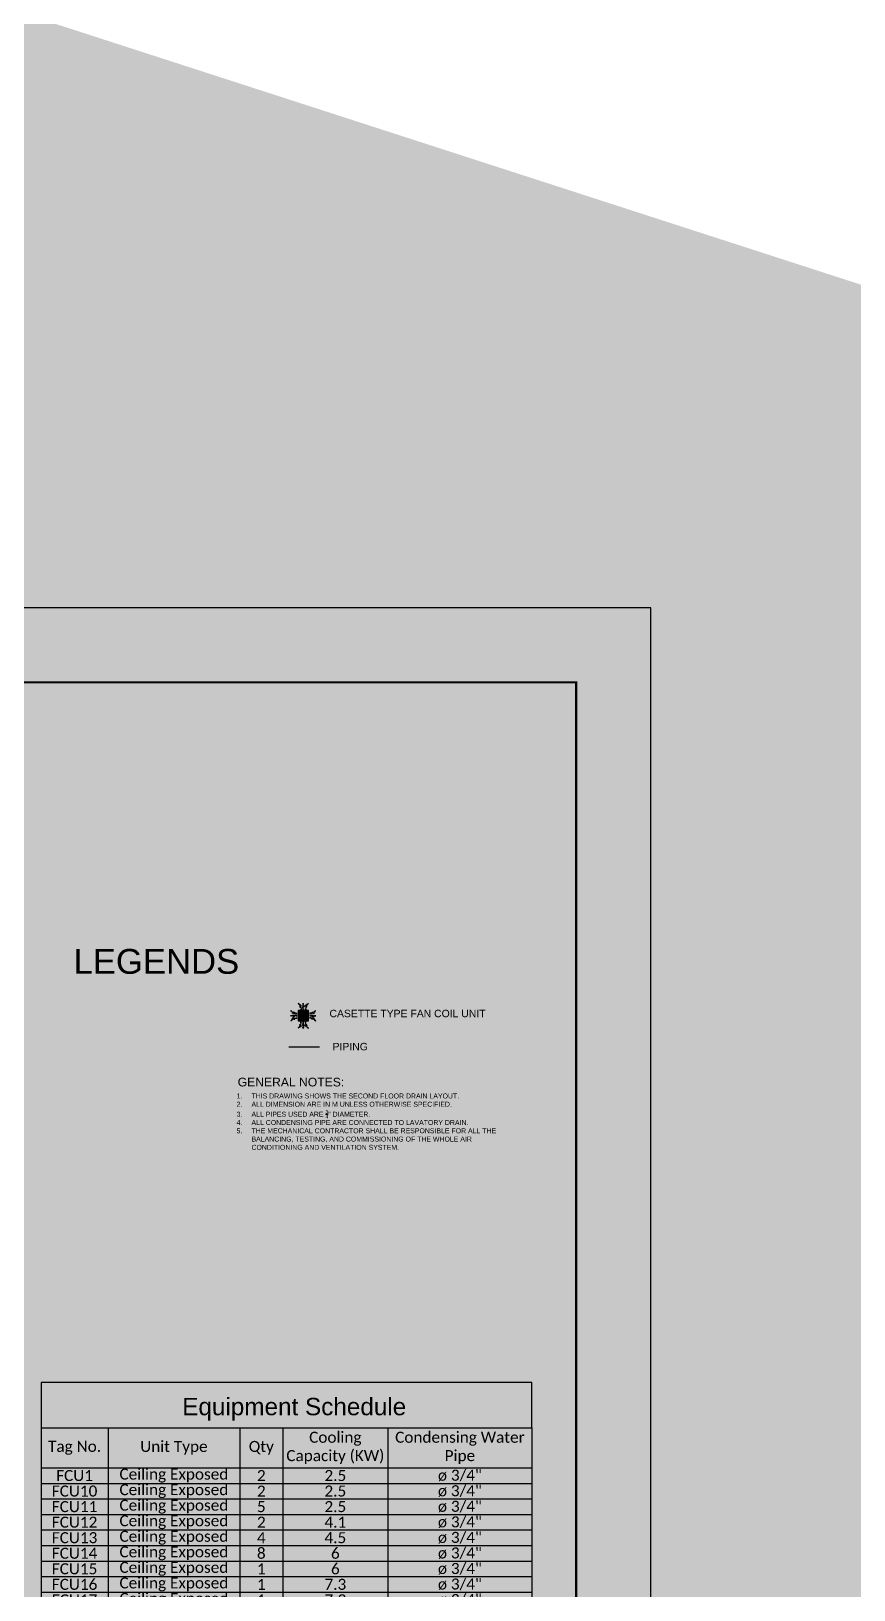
# Model space of a CAD drawing. Header units: millimetres. Extents: x -60 to 576, y -39 to 287.
# Drawn here: x 286.9 to 320.1, y 110.6 to 173.4 of the extents above; entities that cross this region are included whole.
import ezdxf

# ---------------------------------------------------------------- set-up
doc = ezdxf.new("R2010")
doc.units = ezdxf.units.MM
doc.header["$MEASUREMENT"] = 0
for name, color, linetype in [('.1', 1, 'Continuous'), ('AIR', 7, 'Continuous'), ('AIR-00', 7, 'Continuous'), ('AIR-01', 7, 'Continuous'), ('AIR-02', 7, 'Continuous'), ('AIR-04', 7, 'Continuous'), ('fcu line', 7, 'Continuous'), ('Legends', 7, 'Continuous'), ('M-AC-TEXT', 7, 'Continuous'), ('template', 7, 'Continuous')]:
    doc.layers.add(name, color=color, linetype=linetype)
doc.styles.add('ar-dim-axis', font='romans.shx', dxfattribs={"width": 0.8})
doc.styles.add('OIP FONT', font='GOTHIC.TTF', dxfattribs={"height": 150})
doc.styles.get("Standard").update_dxf_attribs({"font": 'arial.ttf'})
doc.dimstyles.new('ar-dim-axis', dxfattribs={"dimtxt": 350, "dimasz": 250, "dimexe": 75, "dimexo": 75, "dimgap": 200, "dimtad": 1, "dimdec": 0, "dimzin": 12, "dimdsep": 46, "dimtxsty": 'ar-dim-axis', "dimblk": 'ARCHTICK', "dimcen": 120, "dimclrd": 11, "dimclre": 8, "dimclrt": 4, "dimadec": 0, "dimazin": 3, "dimtm": 1, "dimtfac": 1, "dimtdec": 0, "dimtix": 1, "dimtmove": 2, "dimatfit": 3, "dimldrblk": 'ARCHTICK', "dimfxl": 1, "dimtolj": 1, "dimtzin": 0, "dimarcsym": 1})

# ---------------------------------------------------------------- blocks, each defined once
blk = doc.blocks.new('_ARCHTICK')
at = {"color": 0, "linetype": 'ByBlock', "const_width": 0.15}
blk.add_lwpolyline([(-0.5, -0.5), (0.5, 0.5)], dxfattribs=at)
blk = doc.blocks.new('FCU-13000P (CASSETTE SPLIT)')
at = {"layer": 'AIR-00', "ltscale": 3}
for p, q in [((-0.5227760220777427, 7.105427357601002e-15), (-0.999858067324416, 7.105427357601002e-15)), ((-0.5583965329426945, 0.1934974863815064), (-0.4871555112127934, 0.1934974863815064)), ((-0.5583965329426945, 0.1618149178217116), (-0.4871555112127934, 0.1618149178217116)), ((-0.5583965329426945, 0.01584128427990628), (-0.4871555112127934, 0.01584128427990628)), ((-0.1934974863815064, 0.5583965329426945), (-0.1934974863815064, 0.4871555112127943)), ((-0.1618149178217116, 0.5583965329426945), (-0.1618149178217116, 0.4871555112127943)), ((-0.01584128427990628, 0.5583965329426945), (-0.01584128427990628, 0.4871555112127943)), ((-7.105427357601002e-15, 0.5227760220777427), (-7.105427357601002e-15, 0.999858067324416)), ((0.01584128427989029, 0.5583965329426945), (0.01584128427989029, 0.4871555112127943)), ((0.1618149178217116, 0.5583965329426945), (0.1618149178217116, 0.4871555112127943)), ((0.1934974863815064, 0.5583965329426945), (0.1934974863815064, 0.4871555112127943)), ((0.5583965329426945, 0.1934974863815064), (0.4871555112127934, 0.1934974863815064)), ((0.5583965329426945, 0.1618149178217116), (0.4871555112127934, 0.1618149178217116)), ((0.5583965329426945, 0.01584128427990628), (0.4871555112127934, 0.01584128427990628)), ((0.5227760220777427, 7.105427357601002e-15), (0.999858067324416, 7.105427357601002e-15)), ((-0.5583965329426945, -0.01584128427989029), (-0.4871555112127934, -0.01584128427989029)), ((-0.5583965329426945, -0.1618149178217116), (-0.4871555112127934, -0.1618149178217116)), ((-0.5583965329426945, -0.1934974863815064), (-0.4871555112127934, -0.1934974863815064)), ((-0.1934974863815064, -0.5583965329426945), (-0.1934974863815064, -0.4871555112127943)), ((-0.1618149178217116, -0.5583965329426945), (-0.1618149178217116, -0.4871555112127943)), ((-0.01584128427990628, -0.5583965329426945), (-0.01584128427990628, -0.4871555112127943)), ((-7.105427357601002e-15, -0.5227760220777427), (-7.105427357601002e-15, -0.999858067324416)), ((0.01584128427989029, -0.5583965329426945), (0.01584128427989029, -0.4871555112127943)), ((0.1618149178217116, -0.5583965329426945), (0.1618149178217116, -0.4871555112127943)), ((0.1934974863815064, -0.5583965329426945), (0.1934974863815064, -0.4871555112127943)), ((0.5583965329426945, -0.01584128427989029), (0.4871555112127934, -0.01584128427989029)), ((0.5583965329426945, -0.1618149178217116), (0.4871555112127934, -0.1618149178217116)), ((0.5583965329426945, -0.1934974863815064), (0.4871555112127934, -0.1934974863815064))]:
    blk.add_line(p, q, dxfattribs=at)
at = {"layer": 'AIR-00'}
for p, q in [((0.2953553390593271, -0.2953553390593253), (-0.2953553390593271, 0.2953553390593253)), ((0.2953553390593271, 0.2953553390593253), (-0.2953553390593271, -0.2953553390593253))]:
    blk.add_line(p, q, dxfattribs=at)
at = {"layer": 'AIR-00', "ltscale": 3}
for points in [[(-0.8900557322108931, 0.02231249897048215), (-0.8900557322108931, -0.02231249897046617), (-0.999858067324416, 8.881784197001252e-15)], [(-0.8949367535147612, 0.3354339739758903), (-0.9324741763992979, 0.311302411150054), (-0.9730825421665728, 0.4157311477908916)], [(-0.3354339739758903, 0.8949367535147612), (-0.311302411150054, 0.9324741763992979), (-0.4157311477908916, 0.9730825421665728)], [(-0.02231249897048215, 0.8900557322108931), (0.02231249897046617, 0.8900557322108931), (-8.881784197001252e-15, 0.999858067324416)], [(0.3354339739758903, 0.8949367535147612), (0.311302411150054, 0.9324741763992979), (0.4157311477908916, 0.9730825421665728)], [(0.8900557322108931, 0.02231249897048215), (0.8900557322108931, -0.02231249897046617), (0.999858067324416, 8.881784197001252e-15)], [(0.8949367535147612, 0.3354339739758903), (0.9324741763992979, 0.311302411150054), (0.9730825421665728, 0.4157311477908916)], [(-0.8949367535147612, -0.3354339739758903), (-0.9324741763992979, -0.311302411150054), (-0.9730825421665728, -0.4157311477908916)], [(-0.3354339739758903, -0.8949367535147612), (-0.311302411150054, -0.9324741763992979), (-0.4157311477908916, -0.9730825421665728)], [(-0.02231249897048215, -0.8900557322108931), (0.02231249897046617, -0.8900557322108931), (-8.881784197001252e-15, -0.999858067324416)], [(0.3354339739758903, -0.8949367535147612), (0.311302411150054, -0.9324741763992979), (0.4157311477908916, -0.9730825421665728)], [(0.8949367535147612, -0.3354339739758903), (0.9324741763992979, -0.311302411150054), (0.9730825421665728, -0.4157311477908916)]]:
    blk.add_lwpolyline(points, close=True, dxfattribs=at)
at = {"layer": 'AIR-00'}
for points in [[(-0.9137054649570295, 0.3233681925629757, 0.1718088678768037), (-0.5583965329426945, 0.1776562021016108), (-0.5222310829013512, 0.1776562021016108)], [(-0.3233681925629757, 0.9137054649570295, -0.1718088678768037), (-0.1776562021016108, 0.5583965329426945), (-0.1776562021016108, 0.5222310829013512)], [(0.3233681925629757, 0.9137054649570295, 0.1718088678768037), (0.1776562021016108, 0.5583965329426945), (0.1776562021016108, 0.5222310829013512)], [(0.9137054649570295, 0.3233681925629757, -0.1718088678768037), (0.5583965329426945, 0.1776562021016108), (0.5222310829013512, 0.1776562021016108)], [(-0.9137054649570295, -0.3233681925629757, -0.1718088678768037), (-0.5583965329426945, -0.1776562021016108), (-0.5222310829013512, -0.1776562021016108)], [(-0.3233681925629757, -0.9137054649570295, 0.1718088678768037), (-0.1776562021016108, -0.5583965329426945), (-0.1776562021016108, -0.5222310829013512)], [(0.3233681925629757, -0.9137054649570295, -0.1718088678768037), (0.1776562021016108, -0.5583965329426945), (0.1776562021016108, -0.5222310829013512)], [(0.9137054649570295, -0.3233681925629757, 0.1718088678768037), (0.5583965329426945, -0.1776562021016108), (0.5222310829013512, -0.1776562021016108)]]:
    blk.add_lwpolyline(points, format="xyb", dxfattribs=at)
for points in [[(-0.2599999999999998, -0.259999999999998), (0.2599999999999998, -0.2599999999999962), (0.2600000000000007, 0.259999999999998), (-0.2599999999999998, 0.259999999999998)], [(-0.2100000000000009, -0.2099999999999991), (0.2100000000000026, -0.2099999999999973), (0.2100000000000009, 0.2099999999999991), (-0.2100000000000009, 0.2099999999999991)], [(-0.160000000000001, -0.1599999999999984), (0.1600000000000028, -0.1599999999999966), (0.160000000000001, 0.1599999999999984), (-0.160000000000001, 0.1599999999999984)], [(-0.1100000000000012, -0.1099999999999994), (0.110000000000003, -0.1099999999999977), (0.1100000000000012, 0.1099999999999994), (-0.1100000000000012, 0.1099999999999994)], [(-0.06000000000000139, -0.05999999999999872), (0.06000000000000316, -0.05999999999999694), (0.06000000000000139, 0.05999999999999872), (-0.06000000000000139, 0.05999999999999872)]]:
    blk.add_lwpolyline(points, close=True, dxfattribs=at)
at = {"layer": 'AIR-00', "ltscale": 3}
for points in [[(-0.8404580605517644, 0.2677478374719957), (-0.8521369272970549, 0.2311577860871346), (-0.8824412830765702, 0.1336933111678267), (-0.7038013426221994, 0.422244853896613), (-0.9030058120233662, -0.004842014239526904), (-0.6454544827540296, 0.358385268367277), (-0.6780035992551685, 0.2387546223537829), (-0.6895241051866989, 0.199446847060301)], [(-0.2677478374719957, 0.8404580605517644), (-0.2311577860871346, 0.8521369272970549), (-0.1336933111678267, 0.8824412830765702), (-0.422244853896613, 0.7038013426221994), (0.004842014239526904, 0.9030058120233662), (-0.358385268367277, 0.6454544827540296), (-0.2387546223537829, 0.6780035992551685), (-0.199446847060301, 0.6895241051866989)], [(0.2677478374719957, 0.8404580605517644), (0.2311577860871346, 0.8521369272970549), (0.1336933111678267, 0.8824412830765702), (0.422244853896613, 0.7038013426221994), (-0.004842014239526904, 0.9030058120233662), (0.358385268367277, 0.6454544827540296), (0.2387546223537829, 0.6780035992551685), (0.199446847060301, 0.6895241051866989)], [(0.8404580605517644, 0.2677478374719957), (0.8521369272970549, 0.2311577860871346), (0.8824412830765702, 0.1336933111678267), (0.7038013426221994, 0.422244853896613), (0.9030058120233662, -0.004842014239526904), (0.6454544827540296, 0.358385268367277), (0.6780035992551685, 0.2387546223537829), (0.6895241051866989, 0.199446847060301)], [(-0.8404580605517644, -0.2677478374719957), (-0.8521369272970549, -0.2311577860871346), (-0.8824412830765702, -0.1336933111678267), (-0.7038013426221994, -0.422244853896613), (-0.9030058120233662, 0.004842014239526904), (-0.6454544827540296, -0.358385268367277), (-0.6780035992551685, -0.2387546223537829), (-0.6895241051866989, -0.199446847060301)], [(-0.2677478374719957, -0.8404580605517644), (-0.2311577860871346, -0.8521369272970549), (-0.1336933111678267, -0.8824412830765702), (-0.422244853896613, -0.7038013426221994), (0.004842014239526904, -0.9030058120233662), (-0.358385268367277, -0.6454544827540296), (-0.2387546223537829, -0.6780035992551685), (-0.199446847060301, -0.6895241051866989)], [(0.2677478374719957, -0.8404580605517644), (0.2311577860871346, -0.8521369272970549), (0.1336933111678267, -0.8824412830765702), (0.422244853896613, -0.7038013426221994), (-0.004842014239526904, -0.9030058120233662), (0.358385268367277, -0.6454544827540296), (0.2387546223537829, -0.6780035992551685), (0.199446847060301, -0.6895241051866989)], [(0.8404580605517644, -0.2677478374719957), (0.8521369272970549, -0.2311577860871346), (0.8824412830765702, -0.1336933111678267), (0.7038013426221994, -0.422244853896613), (0.9030058120233662, 0.004842014239526904), (0.6454544827540296, -0.358385268367277), (0.6780035992551685, -0.2387546223537829), (0.6895241051866989, -0.199446847060301)]]:
    blk.add_open_spline(points, degree=3, knots=[0.003283373016645994, 0.003283373016645994, 0.003283373016645994, 0.003283373016645994, 0.07125673401182435, 0.1924074622850254, 0.3347111145698326, 0.5062144727996265, 0.5813292033149298, 0.5813292033149298, 0.5813292033149298, 0.5813292033149298], dxfattribs=at)
for points in [[(-0.7998245828525512, 8.881784197001252e-15), (-0.77607757560925, -0.07656577961462041), (-0.7549690294354541, 0.05808428128809773), (-0.7180292880357495, -0.09768727811871436), (-0.6626196044680484, 0.08712642193214215), (-0.6309567852073492, 8.881784197001252e-15)], [(-8.881784197001252e-15, 0.7998245828525512), (0.07656577961462041, 0.77607757560925), (-0.05808428128809773, 0.7549690294354541), (0.09768727811871436, 0.7180292880357495), (-0.08712642193214215, 0.6626196044680484), (-8.881784197001252e-15, 0.6309567852073492)], [(0.7998245828525512, 8.881784197001252e-15), (0.77607757560925, -0.07656577961462041), (0.7549690294354541, 0.05808428128809773), (0.7180292880357495, -0.09768727811871436), (0.6626196044680484, 0.08712642193214215), (0.6309567852073492, 8.881784197001252e-15)], [(-8.881784197001252e-15, -0.7998245828525512), (0.07656577961462041, -0.77607757560925), (-0.05808428128809773, -0.7549690294354541), (0.09768727811871436, -0.7180292880357495), (-0.08712642193214215, -0.6626196044680484), (-8.881784197001252e-15, -0.6309567852073492)]]:
    blk.add_spline(points, degree=3, dxfattribs=at)
for points in [[(-0.999858067324416, 7.105427357601002e-15), (-0.8900557322108922, 0.02231249897048215), (-0.8900557322108922, -0.02231249897046617)], [(-0.9730825421665728, 0.4157311477908898), (-0.8949367535147612, 0.3354339739758903), (-0.9324741763992979, 0.311302411150054)], [(-0.4157311477908907, 0.9730825421665728), (-0.3354339739758911, 0.8949367535147612), (-0.3113024111500549, 0.9324741763992979)], [(-7.993605777301127e-15, 0.999858067324416), (-0.02231249897048304, 0.8900557322108931), (0.02231249897046528, 0.8900557322108931)], [(0.4157311477908889, 0.9730825421665728), (0.3354339739758894, 0.8949367535147612), (0.3113024111500531, 0.9324741763992979)], [(0.999858067324416, 7.105427357601002e-15), (0.8900557322108922, 0.02231249897048215), (0.8900557322108922, -0.02231249897046617)], [(0.9730825421665728, 0.4157311477908898), (0.8949367535147612, 0.3354339739758903), (0.9324741763992979, 0.311302411150054)], [(-0.9730825421665728, -0.4157311477908898), (-0.8949367535147612, -0.3354339739758903), (-0.9324741763992979, -0.311302411150054)], [(-0.4157311477908907, -0.9730825421665728), (-0.3354339739758911, -0.8949367535147612), (-0.3113024111500549, -0.9324741763992979)], [(-7.993605777301127e-15, -0.999858067324416), (-0.02231249897048304, -0.8900557322108931), (0.02231249897046528, -0.8900557322108931)], [(0.4157311477908889, -0.9730825421665728), (0.3354339739758894, -0.8949367535147612), (0.3113024111500531, -0.9324741763992979)], [(0.9730825421665728, -0.4157311477908898), (0.8949367535147612, -0.3354339739758903), (0.9324741763992979, -0.311302411150054)]]:
    blk.add_solid(points, dxfattribs=at)
at = {"layer": 'AIR-01'}
for points in [[(-0.3725000000000005, 0.3099999999999987), (-0.3475000000000001, 0.3099999999999987), (-0.3475000000000001, -0.3099999999999987), (-0.3725000000000005, -0.3099999999999987)], [(-0.3100000000000005, 0.3724999999999987), (0.3100000000000005, 0.3724999999999987), (0.3100000000000005, 0.3475000000000001), (-0.3100000000000005, 0.3475000000000001)], [(0.3725000000000005, 0.3099999999999987), (0.3475000000000001, 0.3099999999999987), (0.3475000000000001, -0.3099999999999987), (0.3725000000000005, -0.3099999999999987)], [(-0.3100000000000005, -0.3724999999999987), (0.3100000000000005, -0.3724999999999987), (0.3100000000000005, -0.3475000000000001), (-0.3100000000000005, -0.3475000000000001)]]:
    blk.add_lwpolyline(points, close=True, dxfattribs=at)
at = {"layer": 'AIR-02'}
blk.add_lwpolyline([(-0.2600000000000007, -0.3099999999999987), (0.2600000000000016, -0.3099999999999969, 0.414213562373095), (0.3100000000000014, -0.2599999999999962), (0.3100000000000005, 0.259999999999998, 0.4142135623730945), (0.2600000000000007, 0.3099999999999987), (-0.2600000000000007, 0.3099999999999987, 0.414213562373095), (-0.3100000000000005, 0.259999999999998), (-0.3100000000000005, -0.259999999999998, 0.414213562373095)], format="xyb", close=True, dxfattribs=at)
at = {"layer": 'AIR-04'}
blk.add_lwpolyline([(-0.4100000000000001, -0.4100000000000001), (0.4100000000000001, -0.4100000000000001), (0.4100000000000001, 0.4100000000000001), (-0.4100000000000001, 0.4100000000000001)], close=True, dxfattribs=at)
blk = doc.blocks.new('*T264')
at = {"color": 0, "linetype": 'ByBlock', "lineweight": -2, "transparency": 16777216}
for p, q in [((0, 0), (19.77465725430136, 0)), ((0, 0), (0, -9.123462622652156)), ((2.697872913829258, 0), (2.697872913829258, -9.123462622652156)), ((8.003118745354413, 0), (8.003118745354413, -9.123462622652156)), ((9.739438389566942, 0), (9.739438389566942, -9.123462622652156)), ((13.96938532512587, 0), (13.96938532512587, -9.123462622652156)), ((19.77465725430136, 0), (19.77465725430136, -9.123462622652156)), ((0, -1.610246853421415), (19.77465725430136, -1.610246853421415)), ((0, -2.236547622652182), (19.77465725430136, -2.236547622652182)), ((0, -2.862848391882949), (19.77465725430136, -2.862848391882949)), ((0, -3.489149161113716), (19.77465725430136, -3.489149161113716)), ((0, -4.115449930344482), (19.77465725430136, -4.115449930344482)), ((0, -4.741750699575249), (19.77465725430136, -4.741750699575249)), ((0, -5.368051468806016), (19.77465725430136, -5.368051468806016)), ((0, -5.994352238036782), (19.77465725430136, -5.994352238036782)), ((0, -6.620653007267549), (19.77465725430136, -6.620653007267549)), ((0, -7.246953776498316), (19.77465725430136, -7.246953776498316)), ((0, -7.873254545729083), (19.77465725430136, -7.873254545729083)), ((0, -8.49955531495985), (19.77465725430136, -8.49955531495985)), ((0, -9.123462622652156), (19.77465725430136, -9.123462622652156))]:
    blk.add_line(p, q, dxfattribs=at)
at = {"color": 0, "transparency": 16777216, "char_height": 0.4444999999999999, "attachment_point": 5}
for s, insert, width in [('{\\fCalibri|b0|i0|c0;Tag No.', (1.348936456914601, -0.8051234267107077), 2.672672913829239), ('{\\fCalibri|b0|i0|c0;Unit Type', (5.350495829591807, -0.8051234267107077), 5.28004583152514), ('{\\fCalibri|b0|i0|c0;Qty', (8.871278567460706, -0.8051234267107077), 1.711119644212537), ('{\\fCalibri|b0|i0|c0|p34;Cooling Capacity (KW)}', (11.85441185734641, -0.8051234267107077), 4.204746935558942), ('{\\fCalibri|b0|i0|c0;Condensing Water Pipe', (16.87202128971364, -0.8051234267107077), 5.7800719291755), ('{\\fCalibri|b0|i0|c0;FCU1', (1.348936456914601, -1.923397238036813), 2.672672913829239), ('{\\fCalibri|b0|i0|c0;Ceiling Exposed', (5.350495829591807, -1.923397238036813), 5.28004583152514), ('{\\fCalibri|b0|i0|c0;2', (8.871278567460706, -1.923397238036813), 1.711119644212537), ('{\\fCalibri|b0|i0|c0;2.5', (11.85441185734641, -1.923397238036813), 4.204746935558942), ('{\\fCalibri|b0|i0|c0;ø 3/4"', (16.87202128971364, -1.923397238036813), 5.7800719291755), ('{\\fCalibri|b0|i0|c0;FCU10', (1.348936456914601, -2.54969800726758), 2.672672913829239), ('{\\fCalibri|b0|i0|c0;Ceiling Exposed', (5.350495829591807, -2.54969800726758), 5.28004583152514), ('{\\fCalibri|b0|i0|c0;2', (8.871278567460706, -2.54969800726758), 1.711119644212537), ('{\\fCalibri|b0|i0|c0;2.5', (11.85441185734641, -2.54969800726758), 4.204746935558942), ('{\\fCalibri|b0|i0|c0;ø 3/4"', (16.87202128971364, -2.54969800726758), 5.7800719291755), ('{\\fCalibri|b0|i0|c0;FCU11', (1.348936456914601, -3.175998776498346), 2.672672913829239), ('{\\fCalibri|b0|i0|c0;Ceiling Exposed', (5.350495829591807, -3.175998776498346), 5.28004583152514), ('{\\fCalibri|b0|i0|c0;5', (8.871278567460706, -3.175998776498346), 1.711119644212537), ('{\\fCalibri|b0|i0|c0;2.5', (11.85441185734641, -3.175998776498346), 4.204746935558942), ('{\\fCalibri|b0|i0|c0;ø 3/4"', (16.87202128971364, -3.175998776498346), 5.7800719291755), ('{\\fCalibri|b0|i0|c0;FCU12', (1.348936456914601, -3.802299545729113), 2.672672913829239), ('{\\fCalibri|b0|i0|c0;Ceiling Exposed', (5.350495829591807, -3.802299545729113), 5.28004583152514), ('{\\fCalibri|b0|i0|c0;2', (8.871278567460706, -3.802299545729113), 1.711119644212537), ('{\\fCalibri|b0|i0|c0;4.1', (11.85441185734641, -3.802299545729113), 4.204746935558942), ('{\\fCalibri|b0|i0|c0;ø 3/4"', (16.87202128971364, -3.802299545729113), 5.7800719291755), ('{\\fCalibri|b0|i0|c0;FCU13', (1.348936456914601, -4.42860031495988), 2.672672913829239), ('{\\fCalibri|b0|i0|c0;Ceiling Exposed', (5.350495829591807, -4.42860031495988), 5.28004583152514), ('{\\fCalibri|b0|i0|c0;4', (8.871278567460706, -4.42860031495988), 1.711119644212537), ('{\\fCalibri|b0|i0|c0;4.5', (11.85441185734641, -4.42860031495988), 4.204746935558942), ('{\\fCalibri|b0|i0|c0;ø 3/4"', (16.87202128971364, -4.42860031495988), 5.7800719291755), ('{\\fCalibri|b0|i0|c0;FCU14', (1.348936456914601, -5.054901084190632), 2.672672913829239), ('{\\fCalibri|b0|i0|c0;Ceiling Exposed', (5.350495829591807, -5.054901084190632), 5.28004583152514), ('{\\fCalibri|b0|i0|c0;8', (8.871278567460706, -5.054901084190632), 1.711119644212537), ('{\\fCalibri|b0|i0|c0;6', (11.85441185734641, -5.054901084190632), 4.204746935558942), ('{\\fCalibri|b0|i0|c0;ø 3/4"', (16.87202128971364, -5.054901084190632), 5.7800719291755), ('{\\fCalibri|b0|i0|c0;FCU15', (1.348936456914601, -5.681201853421399), 2.672672913829239), ('{\\fCalibri|b0|i0|c0;Ceiling Exposed', (5.350495829591807, -5.681201853421399), 5.28004583152514), ('{\\fCalibri|b0|i0|c0;1', (8.871278567460706, -5.681201853421399), 1.711119644212537), ('{\\fCalibri|b0|i0|c0;6', (11.85441185734641, -5.681201853421399), 4.204746935558942), ('{\\fCalibri|b0|i0|c0;ø 3/4"', (16.87202128971364, -5.681201853421399), 5.7800719291755), ('{\\fCalibri|b0|i0|c0;FCU16', (1.348936456914601, -6.307502622652166), 2.672672913829239), ('{\\fCalibri|b0|i0|c0;Ceiling Exposed', (5.350495829591807, -6.307502622652166), 5.28004583152514), ('{\\fCalibri|b0|i0|c0;1', (8.871278567460706, -6.307502622652166), 1.711119644212537), ('{\\fCalibri|b0|i0|c0;7.3', (11.85441185734641, -6.307502622652166), 4.204746935558942), ('{\\fCalibri|b0|i0|c0;ø 3/4"', (16.87202128971364, -6.307502622652166), 5.7800719291755), ('{\\fCalibri|b0|i0|c0;FCU17', (1.348936456914601, -6.933803391882932), 2.672672913829239), ('{\\fCalibri|b0|i0|c0;Ceiling Exposed', (5.350495829591807, -6.933803391882932), 5.28004583152514), ('{\\fCalibri|b0|i0|c0;1', (8.871278567460706, -6.933803391882932), 1.711119644212537), ('{\\fCalibri|b0|i0|c0;7.3', (11.85441185734641, -6.933803391882932), 4.204746935558942), ('{\\fCalibri|b0|i0|c0;ø 3/4"', (16.87202128971364, -6.933803391882932), 5.7800719291755), ('{\\fCalibri|b0|i0|c0;FCU18', (1.348936456914601, -7.560104161113699), 2.672672913829239), ('{\\fCalibri|b0|i0|c0;Ceiling Exposed', (5.350495829591807, -7.560104161113699), 5.28004583152514), ('{\\fCalibri|b0|i0|c0;1', (8.871278567460706, -7.560104161113699), 1.711119644212537), ('{\\fCalibri|b0|i0|c0;7.3', (11.85441185734641, -7.560104161113699), 4.204746935558942), ('{\\fCalibri|b0|i0|c0;ø 3/4"', (16.87202128971364, -7.560104161113699), 5.7800719291755), ('{\\fCalibri|b0|i0|c0;FCU19', (1.348936456914601, -8.18640493034448), 2.672672913829239), ('{\\fCalibri|b0|i0|c0;Ceiling Exposed', (5.350495829591807, -8.18640493034448), 5.28004583152514), ('{\\fCalibri|b0|i0|c0;4', (8.871278567460706, -8.18640493034448), 1.711119644212537), ('{\\fCalibri|b0|i0|c0;8.8', (11.85441185734641, -8.18640493034448), 4.204746935558942), ('{\\fCalibri|b0|i0|c0;ø 3/4"', (16.87202128971364, -8.18640493034448), 5.7800719291755), ('{\\fCalibri|b0|i0|c0;FCU20', (1.348936456914601, -8.81150896880601), 2.672672913829239), ('{\\fCalibri|b0|i0|c0;Wall Mounted', (5.350495829591807, -8.81150896880601), 5.28004583152514), ('{\\fCalibri|b0|i0|c0;8', (8.871278567460706, -8.81150896880601), 1.711119644212537), ('{\\fCalibri|b0|i0|c0;4.5', (11.85441185734641, -8.81150896880601), 4.204746935558942), ('{\\fCalibri|b0|i0|c0;ø 3/4"', (16.87202128971364, -8.81150896880601), 5.7800719291755)]:
    blk.add_mtext(s, dxfattribs=dict(at, insert=insert, width=width))

msp = doc.modelspace()

# ---------------------------------------------------------------- linework, layer by layer
at = {"layer": '.1', "color": 0}
msp.add_line((311.8901497384766, 150.2086396037031), (212.6142099598173, 150.2086396037031), dxfattribs=at)
msp.add_line((307.1014750023093, 117.16321665536), (307.1014750023093, 118.986818143422))
msp.add_lwpolyline([(307.1014750023093, 118.986818143422), (287.326817748008, 118.986818143422), (287.326817748008, 117.16321665536), (307.1014750023093, 117.16321665536)])
at = {"layer": 'fcu line', "linetype": 'Continuous'}
msp.add_line((298.5487214023127, 132.500558587253), (297.3034932784227, 132.500558587253), dxfattribs=at)
at = {"layer": 'template'}
msp.add_line((311.8901497384766, 79.81297321519895), (311.8901497384766, 150.2086396037031), dxfattribs=at)
at = {"layer": 'template', "linetype": 'Continuous', "const_width": 0.08533933344409135}
msp.add_lwpolyline([(218.6309335827664, 82.82133502667386), (308.8817879270019, 82.82133502667386), (308.8817879270019, 147.2002777922287), (218.6309335827664, 147.2002777922287)], close=True, dxfattribs=at)

# ---------------------------------------------------------------- block references
msp.add_blockref('*T264', (287.326817748008, 117.16321665536))
at = {"layer": 'AIR', "xscale": 0.5113536813550488, "yscale": 0.5113536813550488, "zscale": 0.5113536813550488}
msp.add_blockref('FCU-13000P (CASSETTE SPLIT)', (297.8897459629271, 133.7665531060721), dxfattribs=at)

# ---------------------------------------------------------------- texts
at = {"layer": 'Legends', "attachment_point": 1}
for s, width, insert, char_height in [('LEGENDS', 9.675920822327726, (288.6322714831281, 136.4579434587437), 1), ('CASETTE TYPE FAN COIL UNIT', 11.26859213514126, (298.9455599818507, 134.0084550810504), 0.3), ('PIPING ', 2.86620450698797, (299.0701904825141, 132.6753528622218), 0.3), ('GENERAL NOTES:', 10.05204079740611, (295.2472357089671, 131.2698419563628), 0.35), ('\\A1;\\pxi-3,l4,t4;1.^ITHIS DRAWING SHOWS THE SECOND FLOOR DRAIN LAYOUT.\\P{\\A0;2.^IALL DIMENSION ARE IN M UNLESS OTHERWISE SPECIFIED.}\\P3.^IALL PIPES USED ARE {\\H0.7x;\\S3/4;\\H1.42857x;" DIAMETER. }\\P4.^IALL CONDENSING PIPE ARE CONNECTED TO LAVATORY DRAIN.\\P5.^ITHE MECHANICAL CONTRACTOR SHALL BE RESPONSIBLE FOR ALL THE BALANCING, TESTING, AND COMMISSIONING OF THE WHOLE AIR CONDITIONING AND VENTILATION SYSTEM.', 10.96844614651195, (295.0027960811417, 130.6352841961797), 0.2), ('Equipment Schedule', 16.03183310949703, (293.0134155476067, 118.3700663913584), 0.7)]:
    msp.add_mtext_dynamic_manual_height_columns(s, width=width, gutter_width=1, heights=[0], dxfattribs=dict(at, insert=insert, char_height=char_height))

# ---------------------------------------------------------------- leaders
at = {"layer": 'M-AC-TEXT', "annotation_type": 0, "has_hookline": 1, "text_width": 1.459810014086044}
for points, hookline_direction in [([(250.8146118426771, 135.9941456874248), (250.9412738526168, 136.2421307559489), (251.3172156058667, 136.2432949716984)], 0), ([(354.2658596472438, 135.0908993363758), (354.1391976373041, 135.3388844048998), (353.7632558840541, 135.3400486206494)], 1), ([(368.2656713466376, 133.951566594931), (368.1390093366979, 134.199551663455), (367.7630675834479, 134.2007158792046)], 1), ([(374.2671354703115, 133.9417222192904), (374.1404734603718, 134.1897072878144), (373.7645317071219, 134.190871503564)], 1), ([(361.1153518016044, 128.9151392931197), (360.9886897916647, 129.1631243616437), (360.6127480384147, 129.1642885773933)], 1), ([(262.8966094487046, 128.1939696412905), (263.0232714586443, 128.4419547098146), (263.3992132118942, 128.4431189255641)], 0), ([(376.1183867819427, 126.1084198745364), (375.991724772003, 126.3564049430605), (375.615783018753, 126.3575691588101)], 1), ([(368.1673873379268, 125.5478571371989), (368.040725327987, 125.795842205723), (367.6647835747371, 125.7970064214726)], 1), ([(284.4504315209392, 122.354074588432), (284.5770935308789, 122.602059656956), (284.9530352841289, 122.6032238727056)], 0), ([(284.4612073897611, 120.8409427214415), (284.5878693997008, 121.0889277899655), (284.9638111529507, 121.0900920057151)], 0), ([(166.3087779186955, 117.8575477383312), (166.4354399286352, 118.1055328068553), (166.8113816818852, 118.1066970226049)], 0), ([(376.1126767084288, 115.3460600171191), (375.986014698489, 115.5940450856431), (375.6100729452391, 115.5952093013927)], 1), ([(257.9637817932639, 108.3432410259715), (258.0904438032036, 108.5912260944956), (258.4663855564536, 108.5923903102452)], 0), ([(263.9583862489776, 108.3289953961725), (264.0850482589173, 108.5769804646966), (264.4609900121673, 108.5781446804462)], 0), ([(250.8068110232193, 107.2159050055897), (250.933473033159, 107.4638900741138), (251.309414786409, 107.4650542898634)], 0), ([(354.2655754068591, 106.3453123011548), (354.1389133969194, 106.5932973696789), (353.7629716436695, 106.5944615854284)], 1), ([(178.8770116382127, 105.216038355479), (179.0036736481524, 105.464023424003), (179.3796154014024, 105.4651876397526)], 0), ([(395.2208250263756, 100.370815613472), (395.0941630164359, 100.618800681996), (394.718221263186, 100.6199648977456)], 1), ([(255.0288292729888, 138.6306958272424), (255.1554912829285, 138.3827107587184), (255.5314330361784, 138.3839022621725)], 0), ([(270.6570857208221, 138.6496501891173), (270.7837477307618, 138.4016651205933), (271.1596894840118, 138.4028566240473)], 0), ([(250.8099124016439, 135.924397171841), (250.9365744115836, 135.6764121033169), (251.3125161648336, 135.677603606771)], 0), ([(354.2649717460017, 135.0296538151651), (354.138309736062, 134.7816687466411), (353.762367982812, 134.7828602500951)], 1), ([(250.8628190119884, 129.7734640645707), (250.9894810219282, 129.5254789960467), (251.3654227751781, 129.5266704995007)], 0), ([(376.1145680465069, 126.0408596208876), (375.9879060365672, 125.7928745523636), (375.6119642833173, 125.7940660558176)], 1), ([(376.1165008811258, 115.2761441268621), (375.9898388711861, 115.0281590583381), (375.6138971179361, 115.0293505617921)], 1), ([(262.8901035021122, 114.9005615258051), (263.0167655120519, 114.652576457281), (263.3927072653019, 114.6537679607351)], 0)]:
    msp.add_leader(points, dimstyle='ar-dim-axis', override={"dimtxt": 150, "dimasz": 150, "dimgap": 200, "dimtad": 0, "dimtih": 1, "dimtoh": 1, "dimtxsty": 'OIP FONT', "dimclrd": 256, "dimclre": 256, "dimclrt": 256, "dimfxl": 0.2, "dimfxlon": 1, "dimlwd": 65535, "dimlwe": 65535}, dxfattribs=dict(at, hookline_direction=hookline_direction))

doc.saveas('drawing.dxf')
